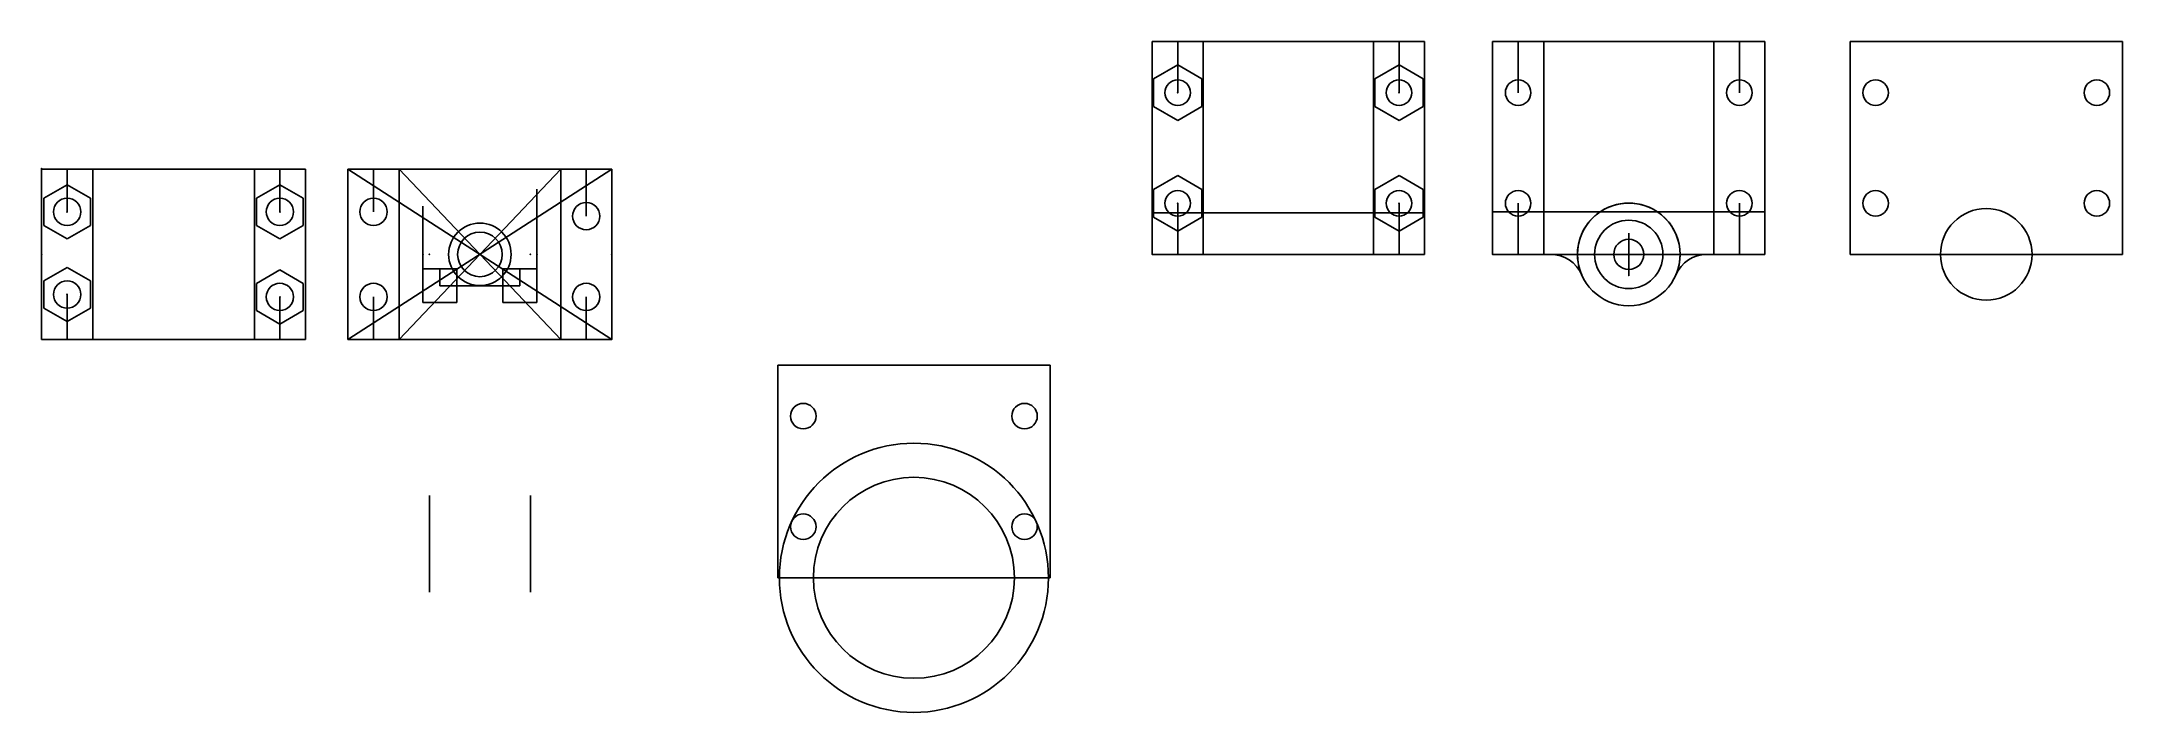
# Model space of a CAD drawing. Header units: millimetres. Extents: x -186 to 58, y -54 to 25.
import ezdxf

# ---------------------------------------------------------------- set-up
doc = ezdxf.new("R2010")
doc.units = ezdxf.units.MM
doc.header["$MEASUREMENT"] = 0
for name, color, linetype in [('2024.08.01 Vaious holders v5_Sketch1', 7, 'Continuous'), ('2024.08.01 Vaious holders v5_Sketch10', 7, 'Continuous'), ('2024.08.01 Vaious holders v5_Sketch11', 7, 'Continuous'), ('2024.08.01 Vaious holders v5_Sketch12', 7, 'Continuous'), ('2024.08.01 Vaious holders v5_Sketch13', 7, 'Continuous'), ('2024.08.01 Vaious holders v5_Sketch14', 7, 'Continuous'), ('2024.08.01 Vaious holders v5_Sketch15', 7, 'Continuous'), ('2024.08.01 Vaious holders v5_Sketch16', 7, 'Continuous'), ('2024.08.01 Vaious holders v5_Sketch17', 7, 'Continuous'), ('2024.08.01 Vaious holders v5_Sketch18', 7, 'Continuous'), ('2024.08.01 Vaious holders v5_Sketch19', 7, 'Continuous'), ('2024.08.01 Vaious holders v5_Sketch2', 7, 'Continuous'), ('2024.08.01 Vaious holders v5_Sketch20', 7, 'Continuous'), ('2024.08.01 Vaious holders v5_Sketch21', 7, 'Continuous'), ('2024.08.01 Vaious holders v5_Sketch22', 7, 'Continuous'), ('2024.08.01 Vaious holders v5_Sketch23', 7, 'Continuous'), ('2024.08.01 Vaious holders v5_Sketch24', 7, 'Continuous'), ('2024.08.01 Vaious holders v5_Sketch25', 7, 'Continuous'), ('2024.08.01 Vaious holders v5_Sketch26', 7, 'Continuous'), ('2024.08.01 Vaious holders v5_Sketch27', 7, 'Continuous'), ('2024.08.01 Vaious holders v5_Sketch28', 7, 'Continuous'), ('2024.08.01 Vaious holders v5_Sketch29', 7, 'Continuous'), ('2024.08.01 Vaious holders v5_Sketch3', 7, 'Continuous'), ('2024.08.01 Vaious holders v5_Sketch30', 7, 'Continuous'), ('2024.08.01 Vaious holders v5_Sketch31', 7, 'Continuous'), ('2024.08.01 Vaious holders v5_Sketch32', 7, 'Continuous'), ('2024.08.01 Vaious holders v5_Sketch33', 7, 'Continuous'), ('2024.08.01 Vaious holders v5_Sketch34', 7, 'Continuous'), ('2024.08.01 Vaious holders v5_Sketch35', 7, 'Continuous'), ('2024.08.01 Vaious holders v5_Sketch36', 7, 'Continuous'), ('2024.08.01 Vaious holders v5_Sketch37', 7, 'Continuous'), ('2024.08.01 Vaious holders v5_Sketch4', 7, 'Continuous'), ('2024.08.01 Vaious holders v5_Sketch5', 7, 'Continuous'), ('2024.08.01 Vaious holders v5_Sketch6', 7, 'Continuous'), ('2024.08.01 Vaious holders v5_Sketch7', 7, 'Continuous'), ('2024.08.01 Vaious holders v5_Sketch8', 7, 'Continuous'), ('2024.08.01 Vaious holders v5_Sketch9', 7, 'Continuous')]:
    doc.layers.add(name, color=color, linetype=linetype)

msp = doc.modelspace()

# ---------------------------------------------------------------- linework, layer by layer
at = {"layer": '2024.08.01 Vaious holders v5_Sketch1'}
for radius in [6.03, 4.02, 1.77]:
    msp.add_circle((0, 0), radius, dxfattribs=at)
msp.add_point((0, 0), dxfattribs=at)
at = {"layer": '2024.08.01 Vaious holders v5_Sketch10'}
for p, q in [((-56, 25, 4), (-56, 25)), ((-56, 20.12, 4), (-56, 25, 4)), ((-56, 25), (-56, 0)), ((-56, 25, 4), (-56, 22.5, 4)), ((-56, 22.5, 4), (-56, 17.5, 4)), ((-56, 17.5, 4), (-56, 12.5, 4)), ((-56, 10.12, 4), (-56, 14.88, 4)), ((-56, 0, 4), (-56, 4.87, 4)), ((-56, 0), (-56, 0, 4))]:
    msp.add_line(p, q, dxfattribs=at)
at = {"layer": '2024.08.01 Vaious holders v5_Sketch10', "extrusion": (-1, 0, 0)}
for centre in [(-22.5, 4, 56), (-12.5, 4, 56)]:
    msp.add_circle(centre, 2.38, dxfattribs=at)
for centre, radius in [((-17.5, 4, 56), 2.63), ((-7.5, 4, 56), 2.62)]:
    msp.add_arc(centre, radius, 180, 0, dxfattribs=at)
at = {"layer": '2024.08.01 Vaious holders v5_Sketch10'}
msp.add_point((-56, 0), dxfattribs=at)
at = {"layer": '2024.08.01 Vaious holders v5_Sketch11'}
for p, q in [((-50, 25, 4), (-56, 25, 4)), ((-56, 25, 4), (-56, 0, 4)), ((-50, 0, 4), (-50, 25, 4)), ((-30, 0, 4), (-30, 25, 4)), ((-30, 25, 4), (-24, 25, 4)), ((-24, 25, 4), (-24, 0, 4)), ((-24, 4.87, 4), (-56, 4.87, 4)), ((-56, 4.87, 4), (-56, 0, 4)), ((-24, 0, 4), (-24, 4.87, 4)), ((-56, 0, 4), (-24, 0, 4)), ((-56, 0, 4), (-50, 0, 4)), ((-24, 0, 4), (-30, 0, 4))]:
    msp.add_line(p, q, dxfattribs=at)
msp.add_point((0, 0, 4), dxfattribs=at)
at = {"layer": '2024.08.01 Vaious holders v5_Sketch12'}
for p, q in [((-56, 0), (-56, 25)), ((-56, 25), (-24, 25)), ((-56, 25), (-53, 25)), ((-53, 25), (-53, 19)), ((-24, 25), (-27, 25)), ((-27, 25), (-27, 19)), ((-24, 25), (-24, 0)), ((-53, 0), (-53, 6)), ((-27, 0), (-27, 6)), ((-24, 0), (-56, 0)), ((-56, 0), (-53, 0)), ((-24, 0), (-27, 0))]:
    msp.add_line(p, q, dxfattribs=at)
at = {"layer": '2024.08.01 Vaious holders v5_Sketch12', "extrusion": (0, 0, -1)}
for centre in [(53, 19), (27, 19), (53, 6), (27, 6)]:
    msp.add_circle(centre, 1.5, dxfattribs=at)
at = {"layer": '2024.08.01 Vaious holders v5_Sketch12'}
msp.add_point((0, 0), dxfattribs=at)
at = {"layer": '2024.08.01 Vaious holders v5_Sketch13'}
for p, q in [((-56, 25), (-24, 25)), ((-56, 0), (-56, 25)), ((-24, 25), (-24, 0)), ((-55.83, 20.63), (-53, 22.26)), ((-53, 22.26), (-50.18, 20.63)), ((-29.83, 20.63), (-27, 22.26)), ((-27, 22.26), (-24.18, 20.63)), ((-55.83, 17.37), (-55.83, 20.63)), ((-50.18, 20.63), (-50.18, 17.37)), ((-29.83, 17.37), (-29.83, 20.63)), ((-24.18, 20.63), (-24.18, 17.37)), ((-53, 15.74), (-55.83, 17.37)), ((-50.18, 17.37), (-53, 15.74)), ((-27, 15.74), (-29.83, 17.37)), ((-24.18, 17.37), (-27, 15.74)), ((-55.83, 7.63), (-53, 9.26)), ((-55.83, 4.37), (-55.83, 7.63)), ((-53, 9.26), (-50.18, 7.63)), ((-50.18, 7.63), (-50.18, 4.37)), ((-29.83, 7.63), (-27, 9.26)), ((-29.83, 4.37), (-29.83, 7.63)), ((-27, 9.26), (-24.18, 7.63)), ((-24.18, 7.63), (-24.18, 4.37)), ((-53, 2.74), (-55.83, 4.37)), ((-50.18, 4.37), (-53, 2.74)), ((-27, 2.74), (-29.83, 4.37)), ((-24.18, 4.37), (-27, 2.74)), ((-24, 0), (-56, 0))]:
    msp.add_line(p, q, dxfattribs=at)
at = {"layer": '2024.08.01 Vaious holders v5_Sketch13', "extrusion": (0, 0, -1)}
for centre in [(53, 19), (27, 19), (53, 6), (27, 6)]:
    msp.add_circle(centre, 1.5, dxfattribs=at)
at = {"layer": '2024.08.01 Vaious holders v5_Sketch13'}
for p in [(-53, 19), (-27, 19), (-53, 6), (-27, 6), (0, 0)]:
    msp.add_point(p, dxfattribs=at)
at = {"layer": '2024.08.01 Vaious holders v5_Sketch14'}
for p, q in [((26, 25, 26), (58, 25, 26)), ((26, 0, 26), (26, 25, 26)), ((58, 25, 26), (58, 0, 26)), ((58, 0, 26), (26, 0, 26)), ((26, 0, 26), (42, 0, 26))]:
    msp.add_line(p, q, dxfattribs=at)
at = {"layer": '2024.08.01 Vaious holders v5_Sketch14', "extrusion": (0, 0, -1)}
for centre, radius in [((-29, 19, -26), 1.5), ((-55, 19, -26), 1.5), ((-29, 6, -26), 1.5), ((-55, 6, -26), 1.5), ((-42, 0, -26), 5.38)]:
    msp.add_circle(centre, radius, dxfattribs=at)
at = {"layer": '2024.08.01 Vaious holders v5_Sketch14'}
msp.add_point((0, 0, 26), dxfattribs=at)
at = {"layer": '2024.08.01 Vaious holders v5_Sketch15'}
for p, q in [((58, 0, 30), (26, 0, 30)), ((26, 0, 30), (26, 0, 26)), ((26, 0, 26), (36.63, 0, 26)), ((36.63, 0, 26), (47.38, 0, 26)), ((47.38, 0, 26), (58, 0, 26)), ((58, 0, 26), (58, 0, 30))]:
    msp.add_line(p, q, dxfattribs=at)
msp.add_point((0, 0), dxfattribs=at)
at = {"layer": '2024.08.01 Vaious holders v5_Sketch16'}
msp.add_line((0, 0), (0, 0, 9.81), dxfattribs=at)
at = {"layer": '2024.08.01 Vaious holders v5_Sketch16', "extrusion": (1, 0, 0)}
msp.add_circle((0, 9.81), 2.5, dxfattribs=at)
at = {"layer": '2024.08.01 Vaious holders v5_Sketch16'}
msp.add_point((0, 0), dxfattribs=at)
at = {"layer": '2024.08.01 Vaious holders v5_Sketch17'}
for p, q in [((-150.5, -10), (-150.5, 10)), ((-150.5, 10), (-144.5, 10)), ((-144.5, 10), (-144.5, -10)), ((-144.5, 10), (-144.5, -10)), ((-125.5, 10), (-144.5, -10)), ((-144.5, 10), (-125.5, -10)), ((-125.5, 10), (-144.5, 10)), ((-125.5, 10), (-125.5, -10)), ((-119.5, 10), (-125.5, 10)), ((-125.5, -10), (-125.5, 10)), ((-119.5, -10), (-119.5, 10)), ((-144.5, -10), (-150.5, -10)), ((-144.5, -10), (-125.5, -10)), ((-125.5, -10), (-119.5, -10))]:
    msp.add_line(p, q, dxfattribs=at)
for p in [(-135, 0), (0, 0)]:
    msp.add_point(p, dxfattribs=at)
at = {"layer": '2024.08.01 Vaious holders v5_Sketch18'}
for p, q in [((-119.5, 10), (-119.5, 10, 4)), ((-119.5, -10), (-119.5, 10)), ((-119.5, 10, 4), (-119.5, -10, 4)), ((-119.5, 0, 4), (-119.5, 5, 4)), ((-119.5, -5, 4), (-119.5, 0, 4)), ((-119.5, -10, 4), (-119.5, -5, 4)), ((-119.5, -10, 4), (-119.5, -10))]:
    msp.add_line(p, q, dxfattribs=at)
at = {"layer": '2024.08.01 Vaious holders v5_Sketch18', "extrusion": (1, 0, 0)}
for centre in [(7.5, 4, -119.5), (2.5, 4, -119.5), (-2.5, 4, -119.5), (-7.5, 4, -119.5)]:
    msp.add_circle(centre, 2.5, dxfattribs=at)
at = {"layer": '2024.08.01 Vaious holders v5_Sketch18'}
msp.add_point((-119.5, 0), dxfattribs=at)
at = {"layer": '2024.08.01 Vaious holders v5_Sketch19'}
for p, q in [((-119.5, 10), (-119.5, 10, 4)), ((-119.5, -10), (-119.5, 10)), ((-119.5, 10, 4), (-119.5, 5, 4)), ((-119.5, 0, 4), (-119.5, -5, 4)), ((-119.5, -10, 4), (-119.5, -10))]:
    msp.add_line(p, q, dxfattribs=at)
at = {"layer": '2024.08.01 Vaious holders v5_Sketch19', "extrusion": (1, 0, 0)}
for centre in [(7.5, 4, -119.5), (-2.5, 4, -119.5)]:
    msp.add_circle(centre, 2.5, dxfattribs=at)
for centre in [(2.5, 4, -119.5), (-7.5, 4, -119.5)]:
    msp.add_arc(centre, 2.5, 180, 0, dxfattribs=at)
at = {"layer": '2024.08.01 Vaious holders v5_Sketch19'}
msp.add_point((-119.5, 0), dxfattribs=at)
at = {"layer": '2024.08.01 Vaious holders v5_Sketch2'}
for radius in [6.03, 6.03, 4.02]:
    msp.add_circle((0, 0, 24), radius, dxfattribs=at)
msp.add_point((0, 0, 24), dxfattribs=at)
at = {"layer": '2024.08.01 Vaious holders v5_Sketch20'}
for p, q in [((-186.5, 10, 4), (-186.5, 5, 4)), ((-186.5, 10, 4), (-186.5, 10)), ((-186.5, 10), (-186.5, -10)), ((-186.5, -10, 4), (-186.5, 10, 4)), ((-186.5, 5, 4), (-186.5, 0, 4)), ((-186.5, 0, 4), (-186.5, -5, 4)), ((-186.5, -2.5, 4), (-186.5, -7.5, 4)), ((-186.5, -10), (-186.5, -10, 4))]:
    msp.add_line(p, q, dxfattribs=at)
at = {"layer": '2024.08.01 Vaious holders v5_Sketch20', "extrusion": (-1, 0, 0)}
for centre, radius in [((-7.5, 4, 186.5), 2.62), ((-2.5, 4, 186.5), 2.38), ((2.5, 4, 186.5), 2.62), ((7.5, 4, 186.5), 2.38)]:
    msp.add_circle(centre, radius, dxfattribs=at)
at = {"layer": '2024.08.01 Vaious holders v5_Sketch20'}
msp.add_point((-186.5, 0), dxfattribs=at)
at = {"layer": '2024.08.01 Vaious holders v5_Sketch21'}
for p, q in [((-186.5, 10, 3.2), (-186.5, 10)), ((-186.5, 10), (-186.5, -10)), ((-186.5, 0.12, 4), (-186.5, 4.87, 4)), ((-186.5, -10, 4), (-186.5, -5.13, 4)), ((-186.5, -10, 4), (-186.5, -7.5, 4)), ((-186.5, -10), (-186.5, -10, 4))]:
    msp.add_line(p, q, dxfattribs=at)
at = {"layer": '2024.08.01 Vaious holders v5_Sketch21', "extrusion": (-1, 0, 0)}
for centre, radius in [((-2.5, 4, 186.5), 2.38), ((7.5, 4, 186.5), 2.37)]:
    msp.add_circle(centre, radius, dxfattribs=at)
for centre, start in [((-7.5, 4, 186.5), 197.7528), ((2.5, 4, 186.5), 180)]:
    msp.add_arc(centre, 2.62, start, 0, dxfattribs=at)
at = {"layer": '2024.08.01 Vaious holders v5_Sketch21'}
msp.add_point((-186.5, 0), dxfattribs=at)
at = {"layer": '2024.08.01 Vaious holders v5_Sketch22'}
for p, q in [((-186.5, 10), (-180.5, 10)), ((-186.5, -10), (-186.5, 10)), ((-186.5, -10), (-186.5, 10)), ((-186.5, 10), (-155.5, 10)), ((-180.5, 10), (-180.5, -10)), ((-161.5, 10), (-161.5, -10)), ((-155.5, 10), (-161.5, 10)), ((-155.5, -10), (-155.5, 10)), ((-155.5, 10), (-155.5, -10)), ((-155.5, -10), (-186.5, -10)), ((-180.5, -10), (-186.5, -10)), ((-161.5, -10), (-155.5, -10))]:
    msp.add_line(p, q, dxfattribs=at)
msp.add_point((0, 0), dxfattribs=at)
at = {"layer": '2024.08.01 Vaious holders v5_Sketch23'}
for p, q in [((-150.5, 10), (-119.5, 10)), ((-150.5, -10), (-150.5, 10)), ((-150.5, -10), (-150.5, 10)), ((-150.5, 10), (-144.5, 10)), ((-144.5, 10), (-144.5, -10)), ((-119.5, 10), (-125.5, 10)), ((-125.5, 10), (-125.5, -10)), ((-119.5, -10), (-119.5, 10)), ((-119.5, 10), (-119.5, -10)), ((-119.5, -10), (-150.5, -10)), ((-144.5, -10), (-150.5, -10)), ((-125.5, -10), (-119.5, -10))]:
    msp.add_line(p, q, dxfattribs=at)
msp.add_point((0, 0), dxfattribs=at)
at = {"layer": '2024.08.01 Vaious holders v5_Sketch24'}
for p, q in [((-150.5, -10), (-119.5, 10)), ((-150.5, -10), (-150.5, 10)), ((-150.5, 10), (-119.5, 10)), ((-150.5, 10), (-119.5, -10)), ((-119.5, 10), (-119.5, -10)), ((-139.7, -1.68), (-137.7, -1.68)), ((-139.7, -3.68), (-139.7, -1.68)), ((-137.7, -1.68), (-137.7, -3.68)), ((-132.3, -1.68), (-132.3, -3.68)), ((-130.3, -1.68), (-132.3, -1.68)), ((-130.3, -3.68), (-130.3, -1.68)), ((-137.7, -3.68), (-139.7, -3.68)), ((-135, -3.68), (-137.7, -3.68)), ((-135, -3.68), (-132.3, -3.68)), ((-132.3, -3.68), (-130.3, -3.68)), ((-119.5, -10), (-150.5, -10))]:
    msp.add_line(p, q, dxfattribs=at)
at = {"layer": '2024.08.01 Vaious holders v5_Sketch24', "extrusion": (0, 0, -1)}
for radius in [3.67, 2.62]:
    msp.add_circle((135, 0), radius, dxfattribs=at)
at = {"layer": '2024.08.01 Vaious holders v5_Sketch24'}
msp.add_point((0, 0), dxfattribs=at)
at = {"layer": '2024.08.01 Vaious holders v5_Sketch25'}
for p, q in [((-130.3, -1.68, -9.35), (-132.3, -1.68, -9.35)), ((-132.3, -1.68, -9.35), (-132.3, -1.68, -7.35)), ((-132.3, -1.68, -7.35), (-130.3, -1.68, -7.35)), ((-132.3, -1.68), (-130.3, -1.68)), ((-132.3, -1.68, -9.35), (-132.3, -1.68)), ((-130.3, -1.68, -9.35), (-132.3, -1.68, -9.35)), ((-130.3, -1.68, -7.35), (-130.3, -1.68, -9.35)), ((-130.3, -1.68), (-130.3, -1.68, -9.35))]:
    msp.add_line(p, q, dxfattribs=at)
msp.add_point((0, -1.68), dxfattribs=at)
at = {"layer": '2024.08.01 Vaious holders v5_Sketch26'}
for p, q in [((-137.7, -1.68, -7.35), (-139.7, -1.68, -7.35)), ((-139.7, -1.68, -7.35), (-139.7, -1.68, -9.35)), ((-139.7, -1.68), (-137.7, -1.68)), ((-137.7, -1.68, -9.35), (-139.7, -1.68, -9.35)), ((-139.7, -1.68, -9.35), (-139.7, -1.68)), ((-139.7, -1.68, -9.35), (-137.7, -1.68, -9.35)), ((-137.7, -1.68), (-137.7, -1.68, -9.35)), ((-137.7, -1.68, -9.35), (-137.7, -1.68, -7.35))]:
    msp.add_line(p, q, dxfattribs=at)
msp.add_point((0, -1.68), dxfattribs=at)
at = {"layer": '2024.08.01 Vaious holders v5_Sketch27'}
for p, q in [((-128.3, 5.67, -11.35), (-128.3, 5.67, -7.35)), ((-128.3, -5.67, -11.35), (-128.3, 5.67, -11.35)), ((-128.3, 5.67, -9.35), (-128.3, 3.67, -9.35)), ((-128.3, 5.67, -7.35), (-128.3, -1.68, -7.35)), ((-128.3, -1.68), (-128.3, -5.67)), ((-128.3, -1.68, -7.35), (-128.3, -1.68)), ((-128.3, -5.67), (-128.3, -5.67, -11.35))]:
    msp.add_line(p, q, dxfattribs=at)
at = {"layer": '2024.08.01 Vaious holders v5_Sketch27', "extrusion": (1, 0, 0)}
msp.add_circle((3.67, -9.35, -128.3), 0.9, dxfattribs=at)
at = {"layer": '2024.08.01 Vaious holders v5_Sketch27'}
msp.add_point((-128.3, 0), dxfattribs=at)
at = {"layer": '2024.08.01 Vaious holders v5_Sketch28'}
for p, q in [((-150.5, -10), (-150.5, 10)), ((-150.5, 10), (-119.5, 10)), ((-150.5, 10), (-147.5, 10)), ((-147.5, 10), (-147.5, 5)), ((-122.5, 10), (-122.5, 9.5)), ((-119.5, 10), (-122.5, 10)), ((-119.5, 10), (-119.5, -10)), ((-122.5, 9.5), (-122.5, 4.5)), ((-141.7, -1.68), (-141.7, -5.67)), ((-137.7, -1.68), (-141.7, -1.68)), ((-137.7, -5.67), (-137.7, -1.68)), ((-128.3, -1.68), (-132.3, -1.68)), ((-132.3, -1.68), (-132.3, -5.67)), ((-128.3, -5.67), (-128.3, -1.68)), ((-147.5, -10), (-147.5, -5)), ((-141.7, -5.67), (-137.7, -5.67)), ((-132.3, -5.67), (-128.3, -5.67)), ((-122.5, -10), (-122.5, -5)), ((-119.5, -10), (-150.5, -10)), ((-150.5, -10), (-147.5, -10)), ((-125.5, -10), (-122.5, -10))]:
    msp.add_line(p, q, dxfattribs=at)
at = {"layer": '2024.08.01 Vaious holders v5_Sketch28', "extrusion": (0, 0, -1)}
for centre in [(147.5, 5), (122.5, 4.5), (147.5, -5), (122.5, -5)]:
    msp.add_circle(centre, 1.6, dxfattribs=at)
at = {"layer": '2024.08.01 Vaious holders v5_Sketch28'}
msp.add_point((0, 0), dxfattribs=at)
at = {"layer": '2024.08.01 Vaious holders v5_Sketch29'}
for p, q in [((-186.5, 10), (-155.5, 10)), ((-186.5, -10), (-186.5, 10)), ((-183.5, 10), (-183.5, 5)), ((-180.5, 10), (-183.5, 10)), ((-158.5, 10), (-158.5, 5)), ((-155.5, 10), (-158.5, 10)), ((-155.5, 10), (-155.5, -10)), ((-183.5, -9.71), (-183.5, -4.71)), ((-158.5, -10), (-158.5, -5)), ((-183.5, -10), (-183.5, -9.71)), ((-155.5, -10), (-186.5, -10)), ((-186.5, -10), (-183.5, -10)), ((-155.5, -10), (-158.5, -10))]:
    msp.add_line(p, q, dxfattribs=at)
at = {"layer": '2024.08.01 Vaious holders v5_Sketch29', "extrusion": (0, 0, -1)}
for centre in [(183.5, 5), (158.5, 5), (183.5, -4.71), (158.5, -5)]:
    msp.add_circle(centre, 1.6, dxfattribs=at)
at = {"layer": '2024.08.01 Vaious holders v5_Sketch29'}
msp.add_point((0, 0), dxfattribs=at)
at = {"layer": '2024.08.01 Vaious holders v5_Sketch3'}
for p, q in [((-16, 0, 26), (-16, 25, 26)), ((-16, 25, 26), (16, 25, 26)), ((16, 25, 26), (16, 0, 26)), ((16, 0, 26), (-16, 0, 26)), ((0, 0, 26), (16, 0, 26))]:
    msp.add_line(p, q, dxfattribs=at)
msp.add_circle((0, 0, 26), 6.03, dxfattribs=at)
msp.add_point((0, 0, 26), dxfattribs=at)
at = {"layer": '2024.08.01 Vaious holders v5_Sketch30'}
for p, q in [((-186.5, -10), (-186.5, 10)), ((-186.5, 10), (-155.5, 10)), ((-155.5, 10), (-155.5, -10)), ((-186.25, 6.59), (-183.5, 8.18)), ((-183.5, 8.18), (-180.75, 6.59)), ((-161.25, 6.59), (-158.5, 8.18)), ((-158.5, 8.18), (-155.75, 6.59)), ((-186.25, 3.41), (-186.25, 6.59)), ((-180.75, 6.59), (-180.75, 3.41)), ((-161.25, 3.41), (-161.25, 6.59)), ((-155.75, 6.59), (-155.75, 3.41)), ((-183.5, 1.82), (-186.25, 3.41)), ((-180.75, 3.41), (-183.5, 1.82)), ((-158.5, 1.82), (-161.25, 3.41)), ((-155.75, 3.41), (-158.5, 1.82)), ((-186.25, -3.12), (-183.5, -1.53)), ((-183.5, -1.53), (-180.75, -3.12)), ((-161.25, -3.41), (-158.5, -1.82)), ((-158.5, -1.82), (-155.75, -3.42)), ((-186.25, -6.3), (-186.25, -3.12)), ((-180.75, -3.12), (-180.75, -6.3)), ((-161.25, -6.58), (-161.25, -3.41)), ((-155.75, -3.42), (-155.75, -6.59)), ((-183.5, -7.89), (-186.25, -6.3)), ((-180.75, -6.3), (-183.5, -7.89)), ((-158.5, -8.18), (-161.25, -6.58)), ((-155.75, -6.59), (-158.5, -8.18)), ((-155.5, -10), (-186.5, -10))]:
    msp.add_line(p, q, dxfattribs=at)
at = {"layer": '2024.08.01 Vaious holders v5_Sketch30', "extrusion": (0, 0, -1)}
for centre in [(183.5, 5), (158.5, 5), (183.5, -4.71), (158.5, -5)]:
    msp.add_circle(centre, 1.6, dxfattribs=at)
at = {"layer": '2024.08.01 Vaious holders v5_Sketch30'}
for p in [(-183.5, 5), (-158.5, 5), (0, 0), (-183.5, -4.71), (-158.5, -5)]:
    msp.add_point(p, dxfattribs=at)
at = {"layer": '2024.08.01 Vaious holders v5_Sketch31'}
for p, q in [((-129.07, -28.33, -9.25), (-129.07, -28.33, -5.25)), ((-129.07, -28.33, -5.25), (-129.07, -35.68, -5.25)), ((-129.07, -29.43, -9.25), (-129.07, -28.33, -9.25)), ((-129.07, -29.43, -8.45), (-129.07, -31.22, -8.45)), ((-129.07, -31.22, -9.25), (-129.07, -29.43, -9.25)), ((-129.07, -29.43, -9.25), (-129.07, -29.43, -8.45)), ((-129.07, -39.68, -9.25), (-129.07, -31.22, -9.25)), ((-129.07, -31.22, -8.45), (-129.07, -31.22, -9.25)), ((-129.07, -35.68), (-129.07, -39.68)), ((-129.07, -35.68, -5.25), (-129.07, -35.68)), ((-129.07, -39.68), (-129.07, -39.68, -9.25))]:
    msp.add_line(p, q, dxfattribs=at)
at = {"layer": '2024.08.01 Vaious holders v5_Sketch31', "extrusion": (1, 0, 0)}
msp.add_arc((-30.33, -9.35, -129.07), 0.9, 6.3794, 173.6206, dxfattribs=at)
at = {"layer": '2024.08.01 Vaious holders v5_Sketch31'}
msp.add_point((-129.07, 0), dxfattribs=at)
at = {"layer": '2024.08.01 Vaious holders v5_Sketch32'}
for p, q in [((-140.93, -28.33, -5.25), (-140.93, -28.33, -9.25)), ((-140.93, -28.33, -9.25), (-140.93, -29.43, -9.25)), ((-140.93, -35.68, -5.25), (-140.93, -28.33, -5.25)), ((-140.93, -31.22, -8.45), (-140.93, -29.43, -8.45)), ((-140.93, -29.43, -9.25), (-140.93, -31.22, -9.25)), ((-140.93, -29.43, -8.45), (-140.93, -29.43, -9.25)), ((-140.93, -31.22, -9.25), (-140.93, -39.68, -9.25)), ((-140.93, -31.22, -9.25), (-140.93, -31.22, -8.45)), ((-140.93, -35.68), (-140.93, -35.68, -5.25)), ((-140.93, -39.68), (-140.93, -35.68)), ((-140.93, -39.68, -9.25), (-140.93, -39.68))]:
    msp.add_line(p, q, dxfattribs=at)
at = {"layer": '2024.08.01 Vaious holders v5_Sketch32', "extrusion": (-1, 0, 0)}
msp.add_arc((30.33, -9.35, 140.93), 0.9, 6.3794, 173.6206, dxfattribs=at)
at = {"layer": '2024.08.01 Vaious holders v5_Sketch32'}
msp.add_point((-140.93, 0), dxfattribs=at)
at = {"layer": '2024.08.01 Vaious holders v5_Sketch33'}
for p, q in [((-129.07, -39.68, -9.25), (-129.07, -28.43, -9.25)), ((-129.07, -28.43, -9.25), (-129.07, -28.43, -5.25)), ((-129.07, -28.43, -5.25), (-129.07, -35.68, -5.25)), ((-129.07, -28.43, -7.25), (-129.07, -30.43, -7.25)), ((-129.07, -35.68), (-129.07, -39.68)), ((-129.07, -35.68, -5.25), (-129.07, -35.68)), ((-129.07, -39.68), (-129.07, -39.68, -9.25))]:
    msp.add_line(p, q, dxfattribs=at)
at = {"layer": '2024.08.01 Vaious holders v5_Sketch33', "extrusion": (1, 0, 0)}
msp.add_circle((-30.43, -7.25, -129.07), 0.9, dxfattribs=at)
at = {"layer": '2024.08.01 Vaious holders v5_Sketch33'}
msp.add_point((-129.07, 0), dxfattribs=at)
at = {"layer": '2024.08.01 Vaious holders v5_Sketch34'}
for p, q in [((-128.3, -5.67, -11.35), (-128.3, 5.67, -11.35)), ((-128.3, 5.67, -11.35), (-128.3, 5.67, -7.35)), ((-128.3, 5.67, -7.35), (-128.3, -1.68, -7.35)), ((-128.3, -1.68), (-128.3, -5.67)), ((-128.3, -1.68, -7.35), (-128.3, -1.68)), ((-128.3, -5.67), (-128.3, -5.67, -11.35))]:
    msp.add_line(p, q, dxfattribs=at)
at = {"layer": '2024.08.01 Vaious holders v5_Sketch34', "extrusion": (1, 0, 0)}
msp.add_circle((3.67, -9.35, -128.3), 0.9, dxfattribs=at)
msp.add_circle((3.67, -9.35, -128.3), 0.9, dxfattribs=at)
at = {"layer": '2024.08.01 Vaious holders v5_Sketch34'}
msp.add_point((-128.3, 0), dxfattribs=at)
at = {"layer": '2024.08.01 Vaious holders v5_Sketch35'}
for p, q in [((-141.7, 5.67, -11.35), (-141.7, -5.67, -11.35)), ((-141.7, 5.67, -7.35), (-141.7, 5.67, -11.35)), ((-141.7, -1.68, -7.35), (-141.7, 5.67, -7.35)), ((-141.7, -5.67), (-141.7, -1.68)), ((-141.7, -1.68), (-141.7, -1.68, -7.35)), ((-141.7, -5.67, -11.35), (-141.7, -5.67))]:
    msp.add_line(p, q, dxfattribs=at)
at = {"layer": '2024.08.01 Vaious holders v5_Sketch35', "extrusion": (-1, 0, 0)}
msp.add_circle((-3.68, -9.35, 141.7), 0.9, dxfattribs=at)
msp.add_circle((-3.68, -9.35, 141.7), 0.9, dxfattribs=at)
at = {"layer": '2024.08.01 Vaious holders v5_Sketch35'}
msp.add_point((-141.7, 0), dxfattribs=at)
at = {"layer": '2024.08.01 Vaious holders v5_Sketch36'}
for p, q in [((-128.3, -5.67, -11.35), (-128.3, 7.68, -11.35)), ((-128.3, 7.68, -7.35), (-128.3, -1.68, -7.35)), ((-128.3, 7.68, -9.35), (-128.3, 5.67, -9.35)), ((-128.3, 7.68, -11.35), (-128.3, 7.68, -7.35)), ((-128.3, -1.68), (-128.3, -5.67)), ((-128.3, -1.68, -7.35), (-128.3, -1.68)), ((-128.3, -5.67), (-128.3, -5.67, -11.35))]:
    msp.add_line(p, q, dxfattribs=at)
at = {"layer": '2024.08.01 Vaious holders v5_Sketch36', "extrusion": (1, 0, 0)}
msp.add_circle((5.67, -9.35, -128.3), 0.9, dxfattribs=at)
at = {"layer": '2024.08.01 Vaious holders v5_Sketch36'}
msp.add_point((-128.3, 0), dxfattribs=at)
at = {"layer": '2024.08.01 Vaious holders v5_Sketch37'}
for p, q in [((-100, -38), (-100, -13)), ((-100, -13), (-68, -13)), ((-68, -13), (-68, -38)), ((-68, -38), (-100, -38))]:
    msp.add_line(p, q, dxfattribs=at)
at = {"layer": '2024.08.01 Vaious holders v5_Sketch37', "extrusion": (0, 0, -1)}
for centre, radius in [((97, -19), 1.5), ((71, -19), 1.5), ((84, -38), 15.81), ((84, -38), 11.81), ((97, -32), 1.5), ((71, -32), 1.5)]:
    msp.add_circle(centre, radius, dxfattribs=at)
at = {"layer": '2024.08.01 Vaious holders v5_Sketch37'}
msp.add_point((0, 0), dxfattribs=at)
at = {"layer": '2024.08.01 Vaious holders v5_Sketch4'}
for p, q in [((-16, 25, 30), (-16, 22.5, 30)), ((-16, 0, 30), (-16, 25, 30)), ((-16, 25, 26), (-16, 0, 26)), ((-16, 25, 30), (-16, 25, 26)), ((-16, 22.5, 30), (-16, 17.5, 30)), ((-16, 17.5, 30), (-16, 12.5, 30)), ((-16, 12.5, 30), (-16, 7.5, 30)), ((-16, 0, 26), (-16, 0, 30))]:
    msp.add_line(p, q, dxfattribs=at)
at = {"layer": '2024.08.01 Vaious holders v5_Sketch4', "extrusion": (-1, 0, 0)}
for centre in [(-22.5, 30, 16), (-17.5, 30, 16), (-12.5, 30, 16), (-7.5, 30, 16)]:
    msp.add_circle(centre, 2.5, dxfattribs=at)
at = {"layer": '2024.08.01 Vaious holders v5_Sketch4'}
msp.add_point((-16, 0), dxfattribs=at)
at = {"layer": '2024.08.01 Vaious holders v5_Sketch5'}
for p, q in [((-16, 25, 26), (-16, 0, 26)), ((-16, 25, 30), (-16, 25, 26)), ((-16, 15, 30), (-16, 20, 30)), ((-16, 0, 30), (-16, 10, 30)), ((-16, 10, 30), (-16, 7.5, 30)), ((-16, 0, 26), (-16, 0, 30))]:
    msp.add_line(p, q, dxfattribs=at)
at = {"layer": '2024.08.01 Vaious holders v5_Sketch5', "extrusion": (-1, 0, 0)}
for centre in [(-17.5, 30, 16), (-7.5, 30, 16)]:
    msp.add_circle(centre, 2.5, dxfattribs=at)
for centre in [(-22.5, 30, 16), (-12.5, 30, 16)]:
    msp.add_arc(centre, 2.5, 180, 0, dxfattribs=at)
at = {"layer": '2024.08.01 Vaious holders v5_Sketch5'}
msp.add_point((-16, 0), dxfattribs=at)
at = {"layer": '2024.08.01 Vaious holders v5_Sketch6'}
for p, q in [((-16, 25, 30), (-16, 0, 30)), ((-10, 25, 30), (-16, 25, 30)), ((-10, 0, 30), (-10, 25, 30)), ((10, 0, 30), (10, 25, 30)), ((10, 25, 30), (16, 25, 30)), ((16, 25, 30), (16, 0, 30)), ((-16, 5, 30), (-16, 0, 30)), ((16, 5, 30), (-16, 5, 30)), ((16, 0, 30), (16, 5, 30)), ((-16, 0, 30), (-10, 0, 30)), ((-16, 0, 30), (-9.19, 0, 30)), ((-9.19, 0, 30), (9.19, 0, 30)), ((9.19, 0, 30), (16, 0, 30)), ((16, 0, 30), (10, 0, 30))]:
    msp.add_line(p, q, dxfattribs=at)
msp.add_point((0, 0, 30), dxfattribs=at)
at = {"layer": '2024.08.01 Vaious holders v5_Sketch7'}
for p, q in [((-16, 0, 26), (-16, 25, 26)), ((-16, 25, 26), (16, 25, 26)), ((-16, 25, 26), (-13, 25, 26)), ((-13, 25, 26), (-13, 19, 26)), ((16, 25, 26), (13, 25, 26)), ((13, 25, 26), (13, 19, 26)), ((16, 25, 26), (16, 0, 26)), ((-13, 0, 26), (-13, 6, 26)), ((13, 0, 26), (13, 6, 26)), ((-16, 0, 26), (-13, 0, 26)), ((-9.19, 0, 26), (-16, 0, 26)), ((16, 0, 26), (9.19, 0, 26)), ((16, 0, 26), (13, 0, 26))]:
    msp.add_line(p, q, dxfattribs=at)
at = {"layer": '2024.08.01 Vaious holders v5_Sketch7', "extrusion": (0, 0, -1)}
for centre in [(13, 19, -26), (-13, 19, -26), (13, 6, -26), (-13, 6, -26)]:
    msp.add_circle(centre, 1.5, dxfattribs=at)
for centre, radius, start, end in [((0, 0, -26), 6.03, 336.4842, 203.5158), ((9.19, -4, -26), 4, 90, 156.4842), ((-9.19, -4, -26), 4, 23.5158, 90)]:
    msp.add_arc(centre, radius, start, end, dxfattribs=at)
at = {"layer": '2024.08.01 Vaious holders v5_Sketch7'}
msp.add_point((0, 0, 26), dxfattribs=at)
at = {"layer": '2024.08.01 Vaious holders v5_Sketch8'}
for p, q in [((-56, 25), (-24, 25)), ((-56, 0), (-56, 25)), ((-24, 25), (-24, 0)), ((-24, 0), (-56, 0))]:
    msp.add_line(p, q, dxfattribs=at)
msp.add_point((0, 0), dxfattribs=at)
at = {"layer": '2024.08.01 Vaious holders v5_Sketch9'}
for p, q in [((-56, 25, 4), (-56, 25)), ((-56, 25, 4), (-56, 22.5, 4)), ((-56, 0, 4), (-56, 25, 4)), ((-56, 25), (-56, 0)), ((-56, 22.5, 4), (-56, 17.5, 4)), ((-56, 17.5, 4), (-56, 12.5, 4)), ((-56, 12.5, 4), (-56, 7.5, 4)), ((-56, 0), (-56, 0, 4))]:
    msp.add_line(p, q, dxfattribs=at)
at = {"layer": '2024.08.01 Vaious holders v5_Sketch9', "extrusion": (-1, 0, 0)}
for centre, radius in [((-22.5, 4, 56), 2.38), ((-17.5, 4, 56), 2.62), ((-12.5, 4, 56), 2.38), ((-7.5, 4, 56), 2.62)]:
    msp.add_circle(centre, radius, dxfattribs=at)
at = {"layer": '2024.08.01 Vaious holders v5_Sketch9'}
msp.add_point((-56, 0), dxfattribs=at)

doc.saveas('drawing.dxf')
